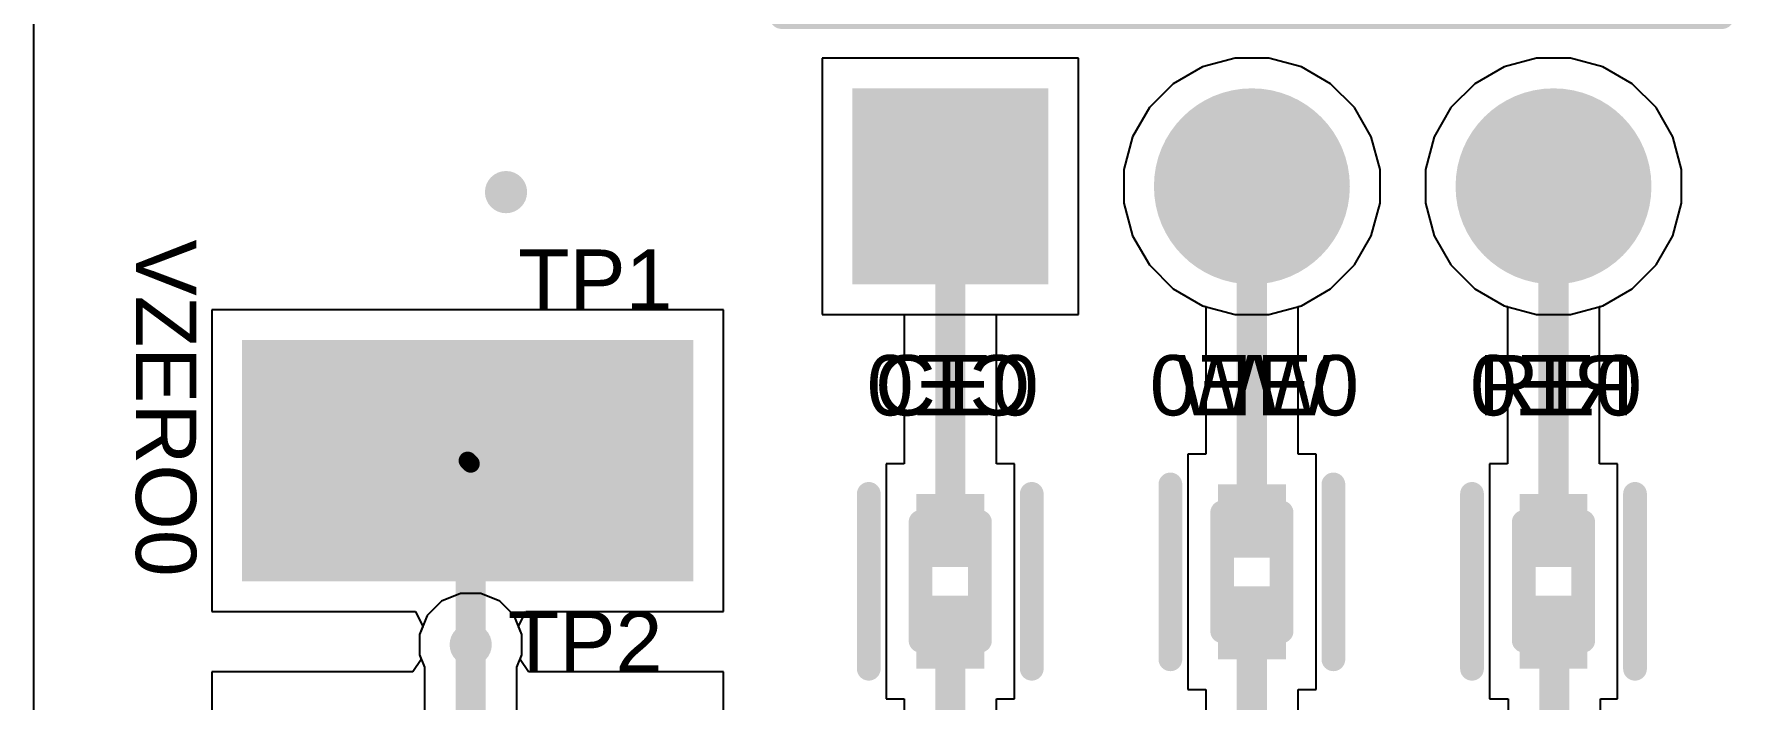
# Model space of a CAD drawing. Header units: millimetres. Extents: x -0.01 to 1.18, y 0.02 to 2.01.
# Drawn here: x -0.004 to 0.56, y 1.441 to 1.661 of the extents above; entities that cross this region are included whole.
import ezdxf

# ---------------------------------------------------------------- set-up
doc = ezdxf.new("R2010")
doc.units = ezdxf.units.MM
doc.header["$MEASUREMENT"] = 0
for name, color, linetype in [('BottomLayer', 5, 'Continuous'), ('BottomOverlay', 54, 'Continuous'), ('Mechanical2', 216, 'Continuous'), ('MultiLayer', 9, 'Continuous'), ('PadHoleLayer', 156, 'Continuous'), ('TopLayer', 1, 'Continuous'), ('TopOverlay', 2, 'Continuous'), ('TopPaste', 8, 'Continuous'), ('TopSolder', 216, 'Continuous'), ('ViaHoleLayer', 16, 'Continuous')]:
    doc.layers.add(name, color=color, linetype=linetype)
doc.styles.add('Arial', font='arial.ttf', dxfattribs={"height": 0.2})

# ---------------------------------------------------------------- blocks, each defined once
blk = doc.blocks.new('KSTN_5019_V_13')
at = {"layer": 'TopLayer'}
blk.add_hatch(color=1, dxfattribs=at).paths.add_polyline_path([(0.0748, -0.03996), (-0.0748, -0.03996), (-0.0748, 0.03996), (0.0748, 0.03996)])
at = {"layer": 'TopPaste'}
blk.add_hatch(color=8, dxfattribs=at).paths.add_polyline_path([(0.0748, -0.03996), (-0.0748, -0.03996), (-0.0748, 0.03996), (0.0748, 0.03996)])
blk = doc.blocks.new('61300311021_21')
at = {"layer": 'BottomLayer'}
h = blk.add_hatch(color=5, dxfattribs=at)
edge = h.paths.add_edge_path()
edge.add_arc((-0.1, 0.10906), 0.03248, 0, 360)
h = blk.add_hatch(color=5, dxfattribs=at)
edge = h.paths.add_edge_path()
edge.add_arc((0, 0.10906), 0.03248, 0, 360)
blk.add_hatch(color=5, dxfattribs=at).paths.add_polyline_path([(0.06752, 0.14154), (0.13248, 0.14154), (0.13248, 0.07657), (0.06752, 0.07657)])
at = {"layer": 'MultiLayer'}
h = blk.add_hatch(color=9, dxfattribs=at)
edge = h.paths.add_edge_path()
edge.add_arc((-0.1, 0.10906), 0.03248, 0, 360)
h = blk.add_hatch(color=9, dxfattribs=at)
edge = h.paths.add_edge_path()
edge.add_arc((0, 0.10906), 0.03248, 0, 360)
blk.add_hatch(color=9, dxfattribs=at).paths.add_polyline_path([(0.06752, 0.14154), (0.13248, 0.14154), (0.13248, 0.07657), (0.06752, 0.07657)])
at = {"layer": 'PadHoleLayer'}
h = blk.add_hatch(color=156, dxfattribs=at)
edge = h.paths.add_edge_path()
edge.add_arc((-0.1, 0.10906), 0.02165, 0, 360)
h = blk.add_hatch(color=156, dxfattribs=at)
edge = h.paths.add_edge_path()
edge.add_arc((0, 0.10906), 0.02165, 0, 360)
h = blk.add_hatch(color=156, dxfattribs=at)
edge = h.paths.add_edge_path()
edge.add_arc((0.1, 0.10906), 0.02165, 0, 360)
at = {"layer": 'TopLayer'}
h = blk.add_hatch(color=1, dxfattribs=at)
edge = h.paths.add_edge_path()
edge.add_arc((-0.1, 0.10906), 0.03248, 0, 360)
h = blk.add_hatch(color=1, dxfattribs=at)
edge = h.paths.add_edge_path()
edge.add_arc((0, 0.10906), 0.03248, 0, 360)
blk.add_hatch(color=1, dxfattribs=at).paths.add_polyline_path([(0.06752, 0.14154), (0.13248, 0.14154), (0.13248, 0.07657), (0.06752, 0.07657)])
at = {"layer": 'TopOverlay', "const_width": 0.00787}
for points in [[(-0.15591, 0.05295), (-0.15591, -0.05295)], [(0.15591, 0.05295), (-0.15591, 0.05295)], [(0.15591, 0.05295), (0.15591, -0.05295)], [(0.15591, -0.05295), (-0.15591, -0.05295)], [(-0.1126, -0.05295), (-0.1126, -0.27835)], [(-0.0874, -0.05295), (-0.0874, -0.27835)], [(-0.0126, -0.05295), (-0.0126, -0.27835)], [(0.0126, -0.05295), (0.0126, -0.27835)], [(0.0874, -0.05295), (0.0874, -0.27835)], [(0.1126, -0.05295), (0.1126, -0.27835)], [(-0.1, -0.28622), (-0.1126, -0.27835)], [(-0.0874, -0.27835), (-0.1, -0.28622)], [(0, -0.28622), (-0.0126, -0.27835)], [(0.0126, -0.27835), (0, -0.28622)], [(0.1, -0.28622), (0.0874, -0.27835)], [(0.1126, -0.27835), (0.1, -0.28622)]]:
    blk.add_lwpolyline(points, dxfattribs=at)
at = {"layer": 'TopOverlay', "const_width": 0.00394}
for points in [[(-0.15787, 0.05295, 1), (-0.15394, 0.05295, 1)], [(-0.15787, 0.05295, 1), (-0.15394, 0.05295, 1)], [(0.15394, 0.05295, 1), (0.15787, 0.05295, 1)], [(0.15394, 0.05295, 1), (0.15787, 0.05295, 1)], [(-0.15787, -0.05295, 1), (-0.15394, -0.05295, 1)], [(-0.15787, -0.05295, 1), (-0.15394, -0.05295, 1)], [(-0.11457, -0.05295, 1), (-0.11063, -0.05295, 1)], [(-0.08937, -0.05295, 1), (-0.08543, -0.05295, 1)], [(-0.01457, -0.05295, 1), (-0.01063, -0.05295, 1)], [(0.01063, -0.05295, 1), (0.01457, -0.05295, 1)], [(0.08543, -0.05295, 1), (0.08937, -0.05295, 1)], [(0.11063, -0.05295, 1), (0.11457, -0.05295, 1)], [(0.15394, -0.05295, 1), (0.15787, -0.05295, 1)], [(0.15394, -0.05295, 1), (0.15787, -0.05295, 1)], [(-0.11457, -0.27835, 1), (-0.11063, -0.27835, 1)], [(-0.11457, -0.27835, 1), (-0.11063, -0.27835, 1)], [(-0.08937, -0.27835, 1), (-0.08543, -0.27835, 1)], [(-0.08937, -0.27835, 1), (-0.08543, -0.27835, 1)], [(-0.01457, -0.27835, 1), (-0.01063, -0.27835, 1)], [(-0.01457, -0.27835, 1), (-0.01063, -0.27835, 1)], [(0.01063, -0.27835, 1), (0.01457, -0.27835, 1)], [(0.01063, -0.27835, 1), (0.01457, -0.27835, 1)], [(0.08543, -0.27835, 1), (0.08937, -0.27835, 1)], [(0.08543, -0.27835, 1), (0.08937, -0.27835, 1)], [(0.11063, -0.27835, 1), (0.11457, -0.27835, 1)], [(0.11063, -0.27835, 1), (0.11457, -0.27835, 1)], [(-0.10197, -0.28622, 1), (-0.09803, -0.28622, 1)], [(-0.10197, -0.28622, 1), (-0.09803, -0.28622, 1)], [(-0.00197, -0.28622, 1), (0.00197, -0.28622, 1)], [(-0.00197, -0.28622, 1), (0.00197, -0.28622, 1)], [(0.09803, -0.28622, 1), (0.10197, -0.28622, 1)], [(0.09803, -0.28622, 1), (0.10197, -0.28622, 1)]]:
    blk.add_lwpolyline(points, format="xyb", close=True, dxfattribs=at)
blk = doc.blocks.new('FP_BLM15_0_05__0_7_IPC_B_26')
at = {"layer": 'TopLayer'}
for points in [[(-0.02899, 0.01127), (-0.00476, 0.01127), (-0.00476, -0.01127), (-0.02899, -0.01127)], [(0.00476, 0.01127), (0.02899, 0.01127), (0.02899, -0.01127), (0.00476, -0.01127)]]:
    blk.add_hatch(color=1, dxfattribs=at).paths.add_polyline_path(points)
at = {"layer": 'TopPaste'}
for points in [[(-0.02899, 0.01127), (-0.00476, 0.01127), (-0.00476, -0.01127), (-0.02899, -0.01127)], [(0.00476, 0.01127), (0.02899, 0.01127), (0.02899, -0.01127), (0.00476, -0.01127)]]:
    blk.add_hatch(color=8, dxfattribs=at).paths.add_polyline_path(points)
at = {"layer": 'TopSolder'}
for points in [[(-0.02899, 0.01127), (-0.00476, 0.01127), (-0.00476, -0.01127), (-0.02899, -0.01127)], [(0.00476, 0.01127), (0.02899, 0.01127), (0.02899, -0.01127), (0.00476, -0.01127)]]:
    blk.add_hatch(color=216, dxfattribs=at).paths.add_polyline_path(points)
at = {"layer": 'Mechanical2', "const_width": 0.00787}
for points in [[(-0.01969, 0.00984), (-0.01969, -0.00984)], [(-0.01969, 0.00984), (0.01969, 0.00984)], [(0.01969, 0.00984), (0.01969, -0.00984)], [(-0.01969, -0.00984), (0.01969, -0.00984)]]:
    blk.add_lwpolyline(points, dxfattribs=at)
at = {"layer": 'Mechanical2', "const_width": 0.00394}
for points in [[(-0.02165, 0.00984, 1), (-0.01772, 0.00984, 1)], [(-0.02165, 0.00984, 1), (-0.01772, 0.00984, 1)], [(0.01772, 0.00984, 1), (0.02165, 0.00984, 1)], [(0.01772, 0.00984, 1), (0.02165, 0.00984, 1)], [(-0.02165, -0.00984, 1), (-0.01772, -0.00984, 1)], [(-0.02165, -0.00984, 1), (-0.01772, -0.00984, 1)], [(0.01772, -0.00984, 1), (0.02165, -0.00984, 1)], [(0.01772, -0.00984, 1), (0.02165, -0.00984, 1)]]:
    blk.add_lwpolyline(points, format="xyb", close=True, dxfattribs=at)
at = {"layer": 'TopOverlay', "const_width": 0.00787}
for points in [[(-0.02899, 0.02702), (0.02899, 0.02702)], [(-0.02899, -0.02702), (0.02899, -0.02702)]]:
    blk.add_lwpolyline(points, dxfattribs=at)
at = {"layer": 'TopOverlay', "const_width": 0.00394}
for points in [[(-0.03095, 0.02702, 1), (-0.02702, 0.02702, 1)], [(0.02702, 0.02702, 1), (0.03095, 0.02702, 1)], [(-0.03095, -0.02702, 1), (-0.02702, -0.02702, 1)], [(0.02702, -0.02702, 1), (0.03095, -0.02702, 1)]]:
    blk.add_lwpolyline(points, format="xyb", close=True, dxfattribs=at)
blk = doc.blocks.new('FP_BLM15_0_05__0_7_IPC_B_27')
at = {"layer": 'TopLayer'}
for points in [[(-0.02899, 0.01127), (-0.00476, 0.01127), (-0.00476, -0.01127), (-0.02899, -0.01127)], [(0.00476, 0.01127), (0.02899, 0.01127), (0.02899, -0.01127), (0.00476, -0.01127)]]:
    blk.add_hatch(color=1, dxfattribs=at).paths.add_polyline_path(points)
at = {"layer": 'TopPaste'}
for points in [[(-0.02899, 0.01127), (-0.00476, 0.01127), (-0.00476, -0.01127), (-0.02899, -0.01127)], [(0.00476, 0.01127), (0.02899, 0.01127), (0.02899, -0.01127), (0.00476, -0.01127)]]:
    blk.add_hatch(color=8, dxfattribs=at).paths.add_polyline_path(points)
at = {"layer": 'TopSolder'}
for points in [[(-0.02899, 0.01127), (-0.00476, 0.01127), (-0.00476, -0.01127), (-0.02899, -0.01127)], [(0.00476, 0.01127), (0.02899, 0.01127), (0.02899, -0.01127), (0.00476, -0.01127)]]:
    blk.add_hatch(color=216, dxfattribs=at).paths.add_polyline_path(points)
at = {"layer": 'Mechanical2', "const_width": 0.00787}
for points in [[(-0.01969, 0.00984), (-0.01969, -0.00984)], [(-0.01969, 0.00984), (0.01969, 0.00984)], [(0.01969, 0.00984), (0.01969, -0.00984)], [(-0.01969, -0.00984), (0.01969, -0.00984)]]:
    blk.add_lwpolyline(points, dxfattribs=at)
at = {"layer": 'Mechanical2', "const_width": 0.00394}
for points in [[(-0.02165, 0.00984, 1), (-0.01772, 0.00984, 1)], [(-0.02165, 0.00984, 1), (-0.01772, 0.00984, 1)], [(0.01772, 0.00984, 1), (0.02165, 0.00984, 1)], [(0.01772, 0.00984, 1), (0.02165, 0.00984, 1)], [(-0.02165, -0.00984, 1), (-0.01772, -0.00984, 1)], [(-0.02165, -0.00984, 1), (-0.01772, -0.00984, 1)], [(0.01772, -0.00984, 1), (0.02165, -0.00984, 1)], [(0.01772, -0.00984, 1), (0.02165, -0.00984, 1)]]:
    blk.add_lwpolyline(points, format="xyb", close=True, dxfattribs=at)
at = {"layer": 'TopOverlay', "const_width": 0.00787}
for points in [[(-0.02899, 0.02702), (0.02899, 0.02702)], [(-0.02899, -0.02702), (0.02899, -0.02702)]]:
    blk.add_lwpolyline(points, dxfattribs=at)
at = {"layer": 'TopOverlay', "const_width": 0.00394}
for points in [[(-0.03095, 0.02702, 1), (-0.02702, 0.02702, 1)], [(0.02702, 0.02702, 1), (0.03095, 0.02702, 1)], [(-0.03095, -0.02702, 1), (-0.02702, -0.02702, 1)], [(0.02702, -0.02702, 1), (0.03095, -0.02702, 1)]]:
    blk.add_lwpolyline(points, format="xyb", close=True, dxfattribs=at)
blk = doc.blocks.new('FP_BLM15_0_05__0_7_IPC_B_28')
at = {"layer": 'TopLayer'}
for points in [[(-0.02899, 0.01127), (-0.00476, 0.01127), (-0.00476, -0.01127), (-0.02899, -0.01127)], [(0.00476, 0.01127), (0.02899, 0.01127), (0.02899, -0.01127), (0.00476, -0.01127)]]:
    blk.add_hatch(color=1, dxfattribs=at).paths.add_polyline_path(points)
at = {"layer": 'TopPaste'}
for points in [[(-0.02899, 0.01127), (-0.00476, 0.01127), (-0.00476, -0.01127), (-0.02899, -0.01127)], [(0.00476, 0.01127), (0.02899, 0.01127), (0.02899, -0.01127), (0.00476, -0.01127)]]:
    blk.add_hatch(color=8, dxfattribs=at).paths.add_polyline_path(points)
at = {"layer": 'TopSolder'}
for points in [[(-0.02899, 0.01127), (-0.00476, 0.01127), (-0.00476, -0.01127), (-0.02899, -0.01127)], [(0.00476, 0.01127), (0.02899, 0.01127), (0.02899, -0.01127), (0.00476, -0.01127)]]:
    blk.add_hatch(color=216, dxfattribs=at).paths.add_polyline_path(points)
at = {"layer": 'Mechanical2', "const_width": 0.00787}
for points in [[(-0.01969, 0.00984), (-0.01969, -0.00984)], [(-0.01969, 0.00984), (0.01969, 0.00984)], [(0.01969, 0.00984), (0.01969, -0.00984)], [(-0.01969, -0.00984), (0.01969, -0.00984)]]:
    blk.add_lwpolyline(points, dxfattribs=at)
at = {"layer": 'Mechanical2', "const_width": 0.00394}
for points in [[(-0.02165, 0.00984, 1), (-0.01772, 0.00984, 1)], [(-0.02165, 0.00984, 1), (-0.01772, 0.00984, 1)], [(0.01772, 0.00984, 1), (0.02165, 0.00984, 1)], [(0.01772, 0.00984, 1), (0.02165, 0.00984, 1)], [(-0.02165, -0.00984, 1), (-0.01772, -0.00984, 1)], [(-0.02165, -0.00984, 1), (-0.01772, -0.00984, 1)], [(0.01772, -0.00984, 1), (0.02165, -0.00984, 1)], [(0.01772, -0.00984, 1), (0.02165, -0.00984, 1)]]:
    blk.add_lwpolyline(points, format="xyb", close=True, dxfattribs=at)
at = {"layer": 'TopOverlay', "const_width": 0.00787}
for points in [[(-0.02899, 0.02702), (0.02899, 0.02702)], [(-0.02899, -0.02702), (0.02899, -0.02702)]]:
    blk.add_lwpolyline(points, dxfattribs=at)
at = {"layer": 'TopOverlay', "const_width": 0.00394}
for points in [[(-0.03095, 0.02702, 1), (-0.02702, 0.02702, 1)], [(0.02702, 0.02702, 1), (0.03095, 0.02702, 1)], [(-0.03095, -0.02702, 1), (-0.02702, -0.02702, 1)], [(0.02702, -0.02702, 1), (0.03095, -0.02702, 1)]]:
    blk.add_lwpolyline(points, format="xyb", close=True, dxfattribs=at)

msp = doc.modelspace()

# ---------------------------------------------------------------- hatches: boundary and pattern name
at = {"layer": 'BottomLayer'}
h = msp.add_hatch(color=5, dxfattribs=at)
edge = h.paths.add_edge_path()
edge.add_arc((0.15271, 1.60902), 0.007, 0, 360)
h = msp.add_hatch(color=5, dxfattribs=at)
edge = h.paths.add_edge_path()
edge.add_arc((0.141, 1.459), 0.007, 0, 360)
at = {"layer": 'TopLayer'}
h = msp.add_hatch(color=1, dxfattribs=at)
edge = h.paths.add_edge_path()
edge.add_arc((0.15271, 1.60902), 0.007, 0, 360)
h = msp.add_hatch(color=1, dxfattribs=at)
edge = h.paths.add_edge_path()
edge.add_arc((0.141, 1.459), 0.007, 0, 360)
at = {"layer": 'ViaHoleLayer'}
h = msp.add_hatch(color=16, dxfattribs=at)
edge = h.paths.add_edge_path()
edge.add_arc((0.15271, 1.60902), 0.005, 0, 360)
h = msp.add_hatch(color=16, dxfattribs=at)
edge = h.paths.add_edge_path()
edge.add_arc((0.141, 1.459), 0.005, 0, 360)

# ---------------------------------------------------------------- linework, layer by layer
at = {"layer": 'BottomLayer'}
for p, q in [((-0.00379, 1.0592), (-0.00379, 2.00542)), ((0.34248, 1.65343), (0.25752, 1.65343)), ((0.25752, 1.65343), (0.25752, 1.56846)), ((0.34248, 1.56846), (0.34248, 1.65343)), ((0.39441, 1.65343), (0.3836, 1.65053)), ((0.40559, 1.65343), (0.39441, 1.65343)), ((0.4164, 1.65053), (0.40559, 1.65343)), ((0.49441, 1.65343), (0.4836, 1.65053)), ((0.50559, 1.65343), (0.49441, 1.65343)), ((0.5164, 1.65053), (0.50559, 1.65343)), ((0.3836, 1.65053), (0.37392, 1.64494)), ((0.42608, 1.64494), (0.4164, 1.65053)), ((0.4836, 1.65053), (0.47392, 1.64494)), ((0.52608, 1.64494), (0.5164, 1.65053)), ((0.37392, 1.64494), (0.36601, 1.63703)), ((0.43399, 1.63703), (0.42608, 1.64494)), ((0.47392, 1.64494), (0.46601, 1.63703)), ((0.53399, 1.63703), (0.52608, 1.64494)), ((0.36601, 1.63703), (0.36041, 1.62734)), ((0.43959, 1.62734), (0.43399, 1.63703)), ((0.46601, 1.63703), (0.46041, 1.62734)), ((0.53959, 1.62734), (0.53399, 1.63703)), ((0.36041, 1.62734), (0.35752, 1.61654)), ((0.44248, 1.61654), (0.43959, 1.62734)), ((0.46041, 1.62734), (0.45752, 1.61654)), ((0.54248, 1.61654), (0.53959, 1.62734)), ((0.35752, 1.61654), (0.35752, 1.60535)), ((0.44248, 1.60535), (0.44248, 1.61654)), ((0.45752, 1.61654), (0.45752, 1.60535)), ((0.54248, 1.60535), (0.54248, 1.61654)), ((0.35752, 1.60535), (0.36041, 1.59455)), ((0.43959, 1.59455), (0.44248, 1.60535)), ((0.45752, 1.60535), (0.46041, 1.59455)), ((0.53959, 1.59455), (0.54248, 1.60535)), ((0.36041, 1.59455), (0.36601, 1.58486)), ((0.43399, 1.58486), (0.43959, 1.59455)), ((0.46041, 1.59455), (0.46601, 1.58486)), ((0.53399, 1.58486), (0.53959, 1.59455)), ((0.36601, 1.58486), (0.37392, 1.57695)), ((0.42608, 1.57695), (0.43399, 1.58486)), ((0.46601, 1.58486), (0.47392, 1.57695)), ((0.52608, 1.57695), (0.53399, 1.58486)), ((0.37392, 1.57695), (0.3836, 1.57136)), ((0.4164, 1.57136), (0.42608, 1.57695)), ((0.47392, 1.57695), (0.4836, 1.57136)), ((0.5164, 1.57136), (0.52608, 1.57695)), ((0.25752, 1.56846), (0.34248, 1.56846)), ((0.3836, 1.57136), (0.39441, 1.56846)), ((0.39441, 1.56846), (0.40559, 1.56846)), ((0.40559, 1.56846), (0.4164, 1.57136)), ((0.4836, 1.57136), (0.49441, 1.56846)), ((0.49441, 1.56846), (0.50559, 1.56846)), ((0.50559, 1.56846), (0.5164, 1.57136)), ((0.13137, 1.47341), (0.12659, 1.46863)), ((0.13762, 1.476), (0.13137, 1.47341)), ((0.14438, 1.476), (0.13762, 1.476)), ((0.15063, 1.47341), (0.14438, 1.476)), ((0.15541, 1.46863), (0.15063, 1.47341)), ((0.12659, 1.46863), (0.124, 1.46238)), ((0.158, 1.46238), (0.15541, 1.46863)), ((0.124, 1.46238), (0.124, 1.45562)), ((0.158, 1.45562), (0.158, 1.46238)), ((0.124, 1.45562), (0.12571, 1.4515)), ((0.15629, 1.4515), (0.158, 1.45562)), ((0.12571, 1.4515), (0.12571, 1.31433)), ((0.15629, 1.308), (0.15629, 1.4515))]:
    msp.add_line(p, q, dxfattribs=at)
at = {"layer": 'BottomLayer', "const_width": 0.01}
msp.add_lwpolyline([(0.141, 1.308), (0.141, 1.459)], dxfattribs=at)
at = {"layer": 'BottomLayer', "const_width": 0.005}
msp.add_lwpolyline([(0.1385, 1.459, 1), (0.1435, 1.459, 1)], format="xyb", close=True, dxfattribs=at)
at = {"layer": 'TopLayer'}
for p, q in [((-0.00379, 1.0602), (-0.00379, 2.005)), ((0.34248, 1.65343), (0.25752, 1.65343)), ((0.25752, 1.65343), (0.25752, 1.56846)), ((0.34248, 1.56846), (0.34248, 1.65343)), ((0.39441, 1.65343), (0.3836, 1.65053)), ((0.40559, 1.65343), (0.39441, 1.65343)), ((0.4164, 1.65053), (0.40559, 1.65343)), ((0.49441, 1.65343), (0.4836, 1.65053)), ((0.50559, 1.65343), (0.49441, 1.65343)), ((0.5164, 1.65053), (0.50559, 1.65343)), ((0.3836, 1.65053), (0.37392, 1.64494)), ((0.42608, 1.64494), (0.4164, 1.65053)), ((0.4836, 1.65053), (0.47392, 1.64494)), ((0.52608, 1.64494), (0.5164, 1.65053)), ((0.37392, 1.64494), (0.36601, 1.63703)), ((0.43399, 1.63703), (0.42608, 1.64494)), ((0.47392, 1.64494), (0.46601, 1.63703)), ((0.53399, 1.63703), (0.52608, 1.64494)), ((0.36601, 1.63703), (0.36041, 1.62734)), ((0.43959, 1.62734), (0.43399, 1.63703)), ((0.46601, 1.63703), (0.46041, 1.62734)), ((0.53959, 1.62734), (0.53399, 1.63703)), ((0.36041, 1.62734), (0.35752, 1.61654)), ((0.44248, 1.61654), (0.43959, 1.62734)), ((0.46041, 1.62734), (0.45752, 1.61654)), ((0.54248, 1.61654), (0.53959, 1.62734)), ((0.35752, 1.61654), (0.35752, 1.60535)), ((0.44248, 1.60535), (0.44248, 1.61654)), ((0.45752, 1.61654), (0.45752, 1.60535)), ((0.54248, 1.60535), (0.54248, 1.61654)), ((0.35752, 1.60535), (0.36041, 1.59455)), ((0.43959, 1.59455), (0.44248, 1.60535)), ((0.45752, 1.60535), (0.46041, 1.59455)), ((0.53959, 1.59455), (0.54248, 1.60535)), ((0.36041, 1.59455), (0.36601, 1.58486)), ((0.43399, 1.58486), (0.43959, 1.59455)), ((0.46041, 1.59455), (0.46601, 1.58486)), ((0.53399, 1.58486), (0.53959, 1.59455)), ((0.36601, 1.58486), (0.37392, 1.57695)), ((0.42608, 1.57695), (0.43399, 1.58486)), ((0.46601, 1.58486), (0.47392, 1.57695)), ((0.52608, 1.57695), (0.53399, 1.58486)), ((0.37392, 1.57695), (0.3836, 1.57136)), ((0.4164, 1.57136), (0.42608, 1.57695)), ((0.47392, 1.57695), (0.4836, 1.57136)), ((0.5164, 1.57136), (0.52608, 1.57695)), ((0.2248, 1.56996), (0.0552, 1.56996)), ((0.0552, 1.56996), (0.0552, 1.47004)), ((0.2248, 1.47004), (0.2248, 1.56996)), ((0.25752, 1.56846), (0.28471, 1.56846)), ((0.28471, 1.56846), (0.28471, 1.51899)), ((0.31529, 1.51899), (0.31529, 1.56846)), ((0.31529, 1.56846), (0.34248, 1.56846)), ((0.3836, 1.57136), (0.38471, 1.57106)), ((0.38471, 1.57106), (0.38471, 1.52211)), ((0.41529, 1.57106), (0.4164, 1.57136)), ((0.41529, 1.52211), (0.41529, 1.57106)), ((0.4836, 1.57136), (0.48471, 1.57106)), ((0.48471, 1.57106), (0.48471, 1.51899)), ((0.51529, 1.57106), (0.5164, 1.57136)), ((0.51529, 1.51899), (0.51529, 1.57106)), ((0.38471, 1.52211), (0.37873, 1.52211)), ((0.37873, 1.52211), (0.37873, 1.47789)), ((0.42127, 1.52211), (0.41529, 1.52211)), ((0.42127, 1.47789), (0.42127, 1.52211)), ((0.28471, 1.51899), (0.27873, 1.51899)), ((0.27873, 1.51899), (0.27873, 1.47476)), ((0.32127, 1.51899), (0.31529, 1.51899)), ((0.32127, 1.47476), (0.32127, 1.51899)), ((0.48471, 1.51899), (0.47873, 1.51899)), ((0.47873, 1.51899), (0.47873, 1.47476)), ((0.52127, 1.51899), (0.51529, 1.51899)), ((0.52127, 1.47476), (0.52127, 1.51899)), ((0.37873, 1.47789), (0.37873, 1.44414)), ((0.42127, 1.44414), (0.42127, 1.47789)), ((0.27873, 1.47476), (0.27873, 1.44101)), ((0.32127, 1.44101), (0.32127, 1.47476)), ((0.47873, 1.47476), (0.47873, 1.44101)), ((0.52127, 1.44101), (0.52127, 1.47476)), ((0.0552, 1.47004), (0.12271, 1.47004)), ((0.12271, 1.47004), (0.1251, 1.46504)), ((0.1569, 1.46504), (0.15929, 1.47004)), ((0.15929, 1.47004), (0.2248, 1.47004)), ((0.1251, 1.46504), (0.124, 1.46238)), ((0.124, 1.46238), (0.124, 1.45562)), ((0.158, 1.46238), (0.1569, 1.46504)), ((0.158, 1.45562), (0.158, 1.46238)), ((0.124, 1.45562), (0.12462, 1.45412)), ((0.15738, 1.45412), (0.158, 1.45562)), ((0.12184, 1.44996), (0.0552, 1.44996)), ((0.0552, 1.44996), (0.0552, 1.37167)), ((0.12462, 1.45412), (0.12184, 1.44996)), ((0.16016, 1.44996), (0.15738, 1.45412)), ((0.2248, 1.44996), (0.16016, 1.44996)), ((0.2248, 1.35163), (0.2248, 1.44996)), ((0.37873, 1.44414), (0.38471, 1.44414)), ((0.38471, 1.44414), (0.38471, 1.4075)), ((0.41529, 1.4075), (0.41529, 1.44414)), ((0.41529, 1.44414), (0.42127, 1.44414)), ((0.27873, 1.44101), (0.28471, 1.44101)), ((0.28471, 1.44101), (0.28471, 1.4075)), ((0.31529, 1.4075), (0.31529, 1.44101)), ((0.31529, 1.44101), (0.32127, 1.44101)), ((0.47873, 1.44101), (0.48498, 1.44101)), ((0.48498, 1.44101), (0.48498, 1.41396)), ((0.51557, 1.4075), (0.51557, 1.44101)), ((0.51557, 1.44101), (0.52127, 1.44101))]:
    msp.add_line(p, q, dxfattribs=at)
for points, const_width in [([(0.3, 1.49687), (0.3, 1.61094)], 0.01), ([(0.4, 1.5), (0.4, 1.61094)], 0.01), ([(0.5, 1.49687), (0.5, 1.61094)], 0.01), ([(0.141, 1.459), (0.141, 1.519)], 0.01), ([(0.14, 1.52), (0.141, 1.519)], 0.006), ([(0.4, 1.4), (0.4, 1.46625)], 0.01), ([(0.3, 1.4), (0.3, 1.46313)], 0.01), ([(0.5, 1.46313), (0.50028, 1.46285)], 0.01), ([(0.50028, 1.4), (0.50028, 1.46285)], 0.01)]:
    msp.add_lwpolyline(points, dxfattribs=dict(at, const_width=const_width))
for points, const_width in [([(0.2975, 1.61094, 1), (0.3025, 1.61094, 1)], 0.005), ([(0.3975, 1.61094, 1), (0.4025, 1.61094, 1)], 0.005), ([(0.4975, 1.61094, 1), (0.5025, 1.61094, 1)], 0.005), ([(0.1385, 1.519, 1), (0.1435, 1.519, 1)], 0.005), ([(0.1385, 1.52, 1), (0.1415, 1.52, 1)], 0.003), ([(0.1395, 1.519, 1), (0.1425, 1.519, 1)], 0.003), ([(0.3975, 1.5, 1), (0.4025, 1.5, 1)], 0.005), ([(0.2975, 1.49687, 1), (0.3025, 1.49687, 1)], 0.005), ([(0.4975, 1.49687, 1), (0.5025, 1.49687, 1)], 0.005), ([(0.3975, 1.46625, 1), (0.4025, 1.46625, 1)], 0.005), ([(0.2975, 1.46313, 1), (0.3025, 1.46313, 1)], 0.005), ([(0.4975, 1.46313, 1), (0.5025, 1.46313, 1)], 0.005), ([(0.49778, 1.46285, 1), (0.50278, 1.46285, 1)], 0.005), ([(0.49778, 1.46285, 1), (0.50278, 1.46285, 1)], 0.005), ([(0.1385, 1.459, 1), (0.1435, 1.459, 1)], 0.005)]:
    msp.add_lwpolyline(points, format="xyb", close=True, dxfattribs=dict(at, const_width=const_width))

# ---------------------------------------------------------------- block references
for name, p, rotation in [('61300311021_21', (0.4, 1.72), 180), ('FP_BLM15_0_05__0_7_IPC_B_28', (0.3, 1.48), 90), ('FP_BLM15_0_05__0_7_IPC_B_27', (0.4, 1.48313), 90), ('FP_BLM15_0_05__0_7_IPC_B_26', (0.5, 1.48), 90)]:
    msp.add_blockref(name, p, dxfattribs=dict(rotation=rotation))
msp.add_blockref('KSTN_5019_V_13', (0.14, 1.52))

# ---------------------------------------------------------------- texts
at = {"layer": 'BottomOverlay', "style": 'Arial', "text_generation_flag": 2}
for s, p in [('CE0', (0.32665, 1.535)), ('WE0', (0.42665, 1.535)), ('RE0', (0.52665, 1.535))]:
    msp.add_text(s, height=0.02, rotation=360, dxfattribs=at).set_placement(p)
at = {"layer": 'TopOverlay', "style": 'Arial'}
msp.add_text('VZERO0', height=0.02, rotation=270, dxfattribs=at).set_placement((0.03, 1.5933))
for s, p in [('TP1', (0.15667, 1.57)), ('CE0', (0.275, 1.535)), ('WE0', (0.375, 1.535)), ('RE0', (0.475, 1.535)), ('TP2', (0.15334, 1.45))]:
    msp.add_text(s, height=0.02, dxfattribs=at).set_placement(p)

doc.saveas('drawing.dxf')
